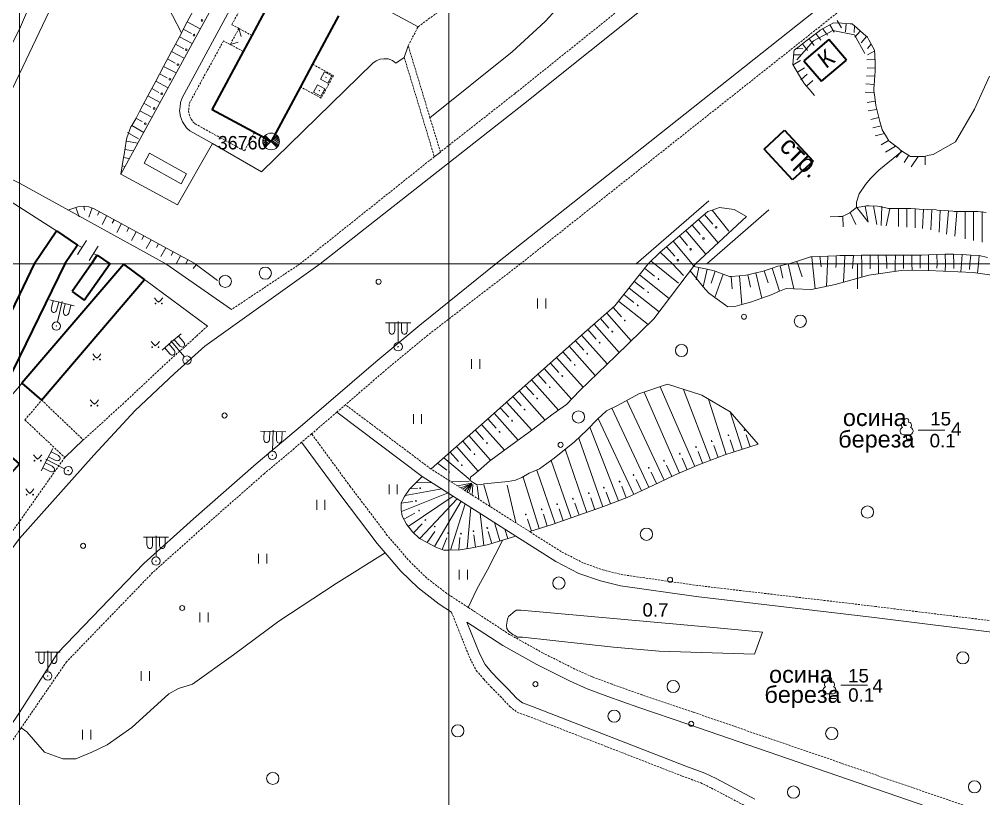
# Model space of a CAD drawing. Extents: x 1000 to 4000, y -5000 to -1000.
# Drawn here: x 3000 to 3230.1, y -3127.6 to -2941.7 of the extents above; entities that cross this region are included whole.
import ezdxf
from ezdxf.enums import TextEntityAlignment as Align

# ---------------------------------------------------------------- set-up
doc = ezdxf.new("R2010")
doc.units = 0
doc.header["$MEASUREMENT"] = 0
for name, pattern in [('BORDER', [1.75, 0.5, -0.25, 0.5, -0.25, 0, -0.25]), ('DASHED', [0.75, 0.5, -0.25]), ('HIDDENX2', [0.75, 0.5, -0.25])]:
    doc.linetypes.add(name, pattern=pattern)
doc.layers.get('0').update_dxf_attribs({"linetype": 'CONTINUOUS'})
for name, color, linetype in [('1', 7, 'CONTINUOUS'), ('11', 7, 'CONTINUOUS'), ('13', 7, 'CONTINUOUS'), ('17', 7, 'CONTINUOUS'), ('2', 7, 'CONTINUOUS'), ('24', 7, 'CONTINUOUS'), ('30', 7, 'CONTINUOUS'), ('34', 7, 'CONTINUOUS'), ('36', 7, 'CONTINUOUS'), ('37', 7, 'CONTINUOUS'), ('40', 7, 'CONTINUOUS'), ('42', 7, 'CONTINUOUS'), ('6', 7, 'CONTINUOUS'), ('7', 7, 'CONTINUOUS'), ('границы команд_1', 10, 'CONTINUOUS')]:
    doc.layers.add(name, color=color, linetype=linetype)
doc.styles.add('ARIAL', font='')
doc.styles.get("Standard").update_dxf_attribs({"font": 'txt', "height": 0.2})
doc.styles.get('ARIAL').set_extended_font_data('Arial Cyr')

msp = doc.modelspace()

# ---------------------------------------------------------------- linework, layer by layer
at = {"color": 253, "linetype": 'Continuous', "lineweight": 0}
for p, q in [((3010.17, -3009.31), (3007.25, -3008.6)), ((3007.65, -3010.52), (3008.06, -3008.8)), ((3008.95, -3010.83), (3009.37, -3009.12)), ((3009.06, -3013.86), (3010.24, -3009)), ((3010.17, -3009.31), (3013.08, -3010.02)), ((3010.55, -3011.22), (3010.96, -3009.5)), ((3011.85, -3011.54), (3012.27, -3009.82)), ((3090.38, -3014.1), (3087.38, -3014.1)), ((3088.21, -3015.86), (3088.21, -3014.1)), ((3089.56, -3015.86), (3089.56, -3014.1)), ((3090.38, -3018.78), (3090.38, -3013.78)), ((3090.38, -3014.1), (3093.38, -3014.1)), ((3091.2, -3015.86), (3091.2, -3014.1)), ((3092.54, -3015.86), (3092.54, -3014.1)), ((3036.33, -3018.62), (3038.62, -3016.68)), ((3036.33, -3018.62), (3034.04, -3020.55)), ((3036.84, -3020.5), (3035.7, -3019.15)), ((3039.36, -3022.19), (3036.12, -3018.38)), ((3038.1, -3019.43), (3036.95, -3018.09)), ((3039.12, -3018.57), (3037.98, -3017.22)), ((3035.82, -3021.36), (3034.68, -3020.01)), ((3060.56, -3039.99), (3057.56, -3039.88)), ((3058.34, -3041.68), (3058.4, -3039.91)), ((3059.68, -3041.72), (3059.74, -3039.96)), ((3060.4, -3044.67), (3060.57, -3039.67)), ((3060.56, -3039.99), (3063.56, -3040.09)), ((3061.32, -3041.78), (3061.38, -3040.01)), ((3062.66, -3041.83), (3062.72, -3040.06)), ((3211.7, -3041.84), (3211.7, -3040.76)), ((3211.7, -3041.84), (3213.2, -3041.84)), ((3006.58, -3046.73), (3007.95, -3044.07)), ((3006.58, -3046.73), (3005.21, -3049.4)), ((3010.75, -3048.87), (3006.3, -3046.59)), ((3008.53, -3046.81), (3006.96, -3046)), ((3009.14, -3045.62), (3007.57, -3044.81)), ((3007.17, -3049.47), (3005.6, -3048.66)), ((3007.78, -3048.27), (3006.21, -3047.46)), ((3032.6, -3065.21), (3029.6, -3065.21)), ((3030.44, -3066.98), (3030.44, -3065.21)), ((3031.78, -3066.98), (3031.78, -3065.21)), ((3032.6, -3069.9), (3032.6, -3064.9)), ((3032.6, -3065.21), (3035.6, -3065.21)), ((3033.42, -3066.98), (3033.42, -3065.21)), ((3034.77, -3066.98), (3034.77, -3065.21)), ((3006.76, -3092.61), (3003.76, -3092.61)), ((3004.6, -3094.38), (3004.6, -3092.61)), ((3005.94, -3094.38), (3005.94, -3092.61)), ((3006.76, -3097.3), (3006.76, -3092.3)), ((3006.76, -3092.61), (3009.76, -3092.61)), ((3007.58, -3094.38), (3007.58, -3092.61)), ((3008.92, -3094.38), (3008.92, -3092.61)), ((3193.32, -3103.66), (3193.32, -3102.58)), ((3193.32, -3103.66), (3194.82, -3103.66))]:
    msp.add_line(p, q, dxfattribs=at)
for points in [[(3032.24, -3008.08), (3032.75, -3008.73), (3033.21, -3009.14)], [(3034.19, -3008.08), (3033.68, -3008.73), (3033.21, -3009.14)], [(3123.64, -3010.62), (3123.64, -3008.28)], [(3125.59, -3008.28), (3125.59, -3010.62)], [(3031.46, -3018.49), (3031.97, -3019.14), (3032.43, -3019.55)], [(3033.41, -3018.49), (3032.9, -3019.14), (3032.43, -3019.55)], [(3017.51, -3021.43), (3018.01, -3022.08), (3018.47, -3022.49)], [(3019.45, -3021.43), (3018.95, -3022.08), (3018.47, -3022.49)], [(3107.9, -3025.06), (3107.9, -3022.72)], [(3109.85, -3022.72), (3109.85, -3025.06)], [(3016.91, -3032.42), (3017.43, -3033.07), (3017.89, -3033.48)], [(3018.86, -3032.42), (3018.36, -3033.07), (3017.89, -3033.48)], [(3094.03, -3038.16), (3094.03, -3035.82)], [(3095.98, -3035.82), (3095.98, -3038.16)], [(3211.01, -3040.76), (3212.37, -3040.76)], [(3003.38, -3045.56), (3003.89, -3046.21), (3004.35, -3046.62)], [(3005.33, -3045.56), (3004.82, -3046.21), (3004.35, -3046.62)], [(3001.52, -3053.68), (3002.03, -3054.33), (3002.49, -3054.74)], [(3003.47, -3053.68), (3002.96, -3054.33), (3002.49, -3054.74)], [(3088.23, -3054.97), (3088.23, -3052.64)], [(3090.18, -3052.64), (3090.18, -3054.97)], [(3070.96, -3058.65), (3070.96, -3056.31)], [(3072.91, -3056.31), (3072.91, -3058.65)], [(3057.09, -3071.48), (3057.09, -3069.14)], [(3059.04, -3069.14), (3059.04, -3071.48)], [(3104.97, -3075.28), (3104.97, -3072.94)], [(3106.91, -3072.94), (3106.91, -3075.28)], [(3043.09, -3085.48), (3043.09, -3083.14)], [(3045.04, -3083.14), (3045.04, -3085.48)], [(3029.09, -3099.48), (3029.09, -3097.14)], [(3031.04, -3097.14), (3031.04, -3099.48)], [(3192.63, -3102.58), (3193.99, -3102.58)], [(3015.09, -3113.48), (3015.09, -3111.14)], [(3017.04, -3111.14), (3017.04, -3113.48)]]:
    msp.add_lwpolyline(points, dxfattribs=at)
for centre, radius in [((3058.68, -3002.21), 1.46), ((3049.12, -3004.17), 1.46), ((3085.72, -3004.26), 0.6), ((3032.46, -3009.47), 0.0976), ((3033.98, -3009.47), 0.0976), ((3172.91, -3012.62), 0.6), ((3186.35, -3013.69), 1.46), ((3008.82, -3014.83), 1), ((3008.82, -3014.83), 0.0566), ((3090.38, -3019.78), 1), ((3157.99, -3020.65), 1.46), ((3031.67, -3019.87), 0.0976), ((3033.19, -3019.87), 0.0976), ((3090.38, -3019.78), 0.0566), ((3017.72, -3022.82), 0.0976), ((3019.24, -3022.82), 0.0976), ((3017.13, -3033.81), 0.0976), ((3018.65, -3033.81), 0.0976), ((3133.4, -3036.52), 1.46), ((3048.95, -3036.17), 0.6), ((3129.15, -3043.16), 0.6), ((3003.59, -3046.95), 0.0976), ((3005.12, -3046.95), 0.0976), ((3001.74, -3055.06), 0.0976), ((3003.26, -3055.06), 0.0976), ((3202.36, -3059.19), 1.46), ((3149.62, -3064.5), 1.46), ((3015.21, -3067.25), 0.6), ((3032.6, -3070.9), 1), ((3032.6, -3070.9), 0.0566), ((3128.74, -3076.13), 1.46), ((3155.28, -3075.33), 0.6), ((3038.85, -3082.08), 0.6), ((3225.14, -3093.96), 1.46), ((3006.76, -3098.3), 1), ((3006.76, -3098.3), 0.0566), ((3123.15, -3100.25), 0.6), ((3156.03, -3100.8), 1.46), ((3141.91, -3107.89), 1.46), ((3160.31, -3109.7), 0.6), ((3104.6, -3111.37), 1.46), ((3193.84, -3111.99), 1.46), ((3060.45, -3122.71), 1.46), ((3184.72, -3125.99), 1.46), ((3227.93, -3124.74), 1.46)]:
    msp.add_circle(centre, radius, dxfattribs=at)
for centre, radius, start, end in [((3211.26, -3038.49), 0.754, 88.1329, 226.6634), ((3211.7, -3037.39), 0.545, 90, 220.5003), ((3211.7, -3037.39), 0.545, 319.4997, 90), ((3212.14, -3038.49), 0.754, 313.3366, 91.8671), ((3211.02, -3039.88), 0.879, 108.3532, 269.3875), ((3212.38, -3039.88), 0.879, 269.6098, 71.6468), ((3192.88, -3100.32), 0.754, 88.1329, 226.6634), ((3193.32, -3099.21), 0.545, 90, 220.5003), ((3193.32, -3099.21), 0.545, 319.4997, 90), ((3193.76, -3100.32), 0.754, 313.3366, 91.8671), ((3192.64, -3101.7), 0.879, 108.3532, 269.3875), ((3194, -3101.7), 0.879, 269.6098, 71.6468)]:
    msp.add_arc(centre, radius, start, end, dxfattribs=at)
for centre, major_axis, ratio, start_param, end_param in [((3008.3, -3010.68), (0.222, 0.916), 0.712081, 1.570796, 4.712389), ((3011.2, -3011.38), (0.222, 0.916), 0.712081, 1.570796, 4.712389), ((3088.88, -3015.86), (0, 0.943), 0.712081, 1.570796, 4.712389), ((3091.87, -3015.86), (0, 0.943), 0.712081, 1.570796, 4.712389), ((3038.61, -3019), (-0.609, 0.719), 0.712081, 1.570796, 4.712389), ((3036.33, -3020.93), (-0.609, 0.719), 0.712081, 1.570796, 4.712389), ((3040, -3022.95), (0.707, 0.707), 1, 6.200602, 12.483787), ((3040, -3022.95), (-0.04, 0.04), 1, 4.629806, 10.912991), ((3059.01, -3041.7), (0.033, 0.942), 0.712081, 1.570796, 4.712389), ((3061.99, -3041.8), (0.033, 0.942), 0.712081, 1.570796, 4.712389), ((3060.36, -3045.67), (-0.707, 0.707), 1, 3.892143, 10.175328), ((3008.84, -3046.21), (-0.839, 0.43), 0.712081, 1.570796, 4.712389), ((3060.36, -3045.67), (0.04, 0.04), 1, 5.462939315945047, 11.74612462312463), ((3007.48, -3048.87), (-0.839, 0.43), 0.712081, 1.570796, 4.712389), ((3011.64, -3049.33), (0.707, 0.707), 1, 0.311334, 6.594519), ((3011.64, -3049.33), (-0.04, 0.04), 1, -1.259462626308977, 5.02372268087061), ((3031.11, -3066.98), (0, 0.943), 0.712081, 1.570796, 4.712389), ((3034.1, -3066.98), (0, 0.943), 0.712081, 1.570796, 4.712389), ((3005.27, -3094.38), (0, 0.943), 0.712081, 1.570796, 4.712389), ((3008.25, -3094.38), (0, 0.943), 0.712081, 1.570796, 4.712389)]:
    msp.add_ellipse(centre, major_axis=major_axis, ratio=ratio, start_param=start_param, end_param=end_param, dxfattribs=at)
at = {"layer": '1', "color": 253, "linetype": 'Continuous', "lineweight": 0}
for p, q in [((3000, -2000), (3000, -3000)), ((3000, -3000), (3000, -2000)), ((3000, -3000), (2000, -3000)), ((2000, -3000), (3000, -3000)), ((3000, -4000), (3000, -3000)), ((4000, -3000), (3000, -3000)), ((3000, -3000), (3000, -4000)), ((3000, -3000), (4000, -3000)), ((3200, -3005.98), (3200, -3000))]:
    msp.add_line(p, q, dxfattribs=at)
at = {"layer": '11', "color": 253, "linetype": 'Continuous', "lineweight": 0}
for p, q in [((3014.95, -2996.1), (3013.88, -2995.55)), ((3013.9, -2997.8), (3015.99, -2994.4)), ((3016.66, -2999.22), (3018.76, -2995.81)), ((3018.57, -2997.95), (3017.71, -2997.51))]:
    msp.add_line(p, q, dxfattribs=at)
at = {"layer": '13', "color": 253, "linetype": 'Continuous', "lineweight": 40}
for p, q in [((3193.17, -2946.5), (3187.21, -2951.58)), ((3197.34, -2951.38), (3193.17, -2946.5)), ((3187.21, -2951.58), (3191.38, -2956.46)), ((3191.38, -2956.46), (3197.34, -2951.38)), ((3177.74, -2972.61), (3182.61, -2968.14)), ((3182.61, -2968.14), (3189.39, -2975.52)), ((3184.52, -2979.99), (3177.74, -2972.61)), ((3189.39, -2975.52), (3184.52, -2979.99))]:
    msp.add_line(p, q, dxfattribs=at)
at = {"layer": '2', "color": 253, "linetype": 'Continuous', "lineweight": 0}
msp.add_circle((3060.06, -2970.79), 2, dxfattribs=at)
msp.add_3dface([(3058.65, -2969.38), (3060.06, -2970.79), (3058.65, -2969.38)], dxfattribs=at)
at = {"layer": '24', "color": 253, "linetype": 'DASHED', "lineweight": 0}
for p, q in [((3182.47, -2907.86), (3118.27, -2959.35)), ((3058.08, -2929.27), (3050.69, -2942.95)), ((3202.14, -2934.59), (3119.57, -3000)), ((3095.16, -2943.43), (3101.61, -2938.66)), ((3050.69, -2942.95), (3052.36, -2943.84)), ((3092.78, -2947.96), (3095.16, -2943.43)), ((3048.69, -2946.84), (3040.78, -2961.27)), ((3050.3, -2947.68), (3048.69, -2946.84)), ((3097.97, -2965.14), (3092.78, -2947.96)), ((3091.84, -2950.75), (3099.01, -2974.45)), ((3118.27, -2959.35), (3100.45, -2973.32)), ((3040.78, -2961.27), (3040.52, -2962)), ((3040.46, -2962.76), (3040.37, -2963.45)), ((3040.37, -2963.45), (3040.5, -2964.29)), ((3040.52, -2962), (3040.46, -2962.76)), ((3040.5, -2964.29), (3040.83, -2965.19)), ((3040.83, -2965.19), (3040.99, -2965.45)), ((3040.99, -2965.45), (3041.47, -2966.17)), ((3041.47, -2966.17), (3041.91, -2966.59)), ((3100.45, -2973.32), (3097.97, -2965.14)), ((3041.91, -2966.59), (3053.69, -2973.06)), ((3053.69, -2973.06), (3056.08, -2968.66)), ((3099.01, -2974.45), (3066.97, -3000)), ((3000, -3061.49), (2997.46, -3064.87)), ((3000, -3111.27), (2988.98, -3127.49))]:
    msp.add_line(p, q, dxfattribs=at)
at = {"layer": '24', "color": 253, "linetype": 'Continuous', "lineweight": 0}
for p, q in [((3184.52, -2910.45), (3120.32, -2961.94)), ((3019.73, -2913.34), (3000, -2954.67)), ((3095.16, -2943.43), (3063.12, -2926.07)), ((3056.42, -2927.91), (3038.86, -2960.41)), ((3199.9, -2931.71), (3113.69, -3000)), ((3000, -2944.05), (3003.55, -2935.73)), ((3000, -2944.05), (2986.1, -2971.41)), ((3091.84, -2950.75), (3092.78, -2947.96)), ((3091.84, -2950.75), (3092.78, -2947.96)), ((3091.84, -2950.75), (3092.78, -2947.96)), ((3091.84, -2950.75), (3092.78, -2947.96)), ((3084.36, -2952.16), (3057.74, -2978.05)), ((3085.17, -2951.59), (3084.36, -2952.16)), ((3086.07, -2951.18), (3085.17, -2951.59)), ((3086.97, -2951.1), (3086.07, -2951.18)), ((3088.03, -2951.1), (3086.97, -2951.1)), ((3089.01, -2951.51), (3088.03, -2951.1)), ((3089.83, -2952.16), (3089.01, -2951.51)), ((3091.84, -2950.75), (3089.83, -2952.16)), ((3000, -2954.67), (2991.03, -2973.34)), ((3038.45, -2961.55), (3038.37, -2962.54)), ((3038.86, -2960.41), (3038.45, -2961.55)), ((3038.37, -2962.54), (3038.24, -2963.48)), ((3038.24, -2963.48), (3038.45, -2964.83)), ((3120.32, -2961.94), (3071.8, -3000)), ((3038.45, -2964.83), (3038.94, -2966.14)), ((3038.94, -2966.14), (3039.23, -2966.59)), ((3039.23, -2966.59), (3039.84, -2967.53)), ((3039.84, -2967.53), (3040.66, -2968.3)), ((3040.66, -2968.3), (3046.07, -2971.28)), ((3046.07, -2971.28), (3037.74, -2985.89)), ((3057.74, -2978.05), (3046.07, -2971.28)), ((3099.01, -2974.45), (3100.45, -2973.32)), ((3031.08, -2973.63), (3029.76, -2976)), ((3039.9, -2978.53), (3031.08, -2973.63)), ((2992.35, -2977.06), (3000, -2980.72)), ((3029.76, -2976), (3038.58, -2980.91)), ((3037.74, -2985.89), (3024.2, -2978.62)), ((3038.58, -2980.91), (3039.9, -2978.53)), ((3000, -2980.72), (3011.7, -2987.18)), ((3000, -2986.45), (2995.55, -2983.59)), ((3008.85, -2992.14), (3000, -2986.45)), ((3011.7, -2987.18), (3034.92, -3000)), ((3034.92, -3000), (3050.63, -3010.88)), ((3071.8, -3000), (3044.28, -3019.67)), ((3113.69, -3000), (3095.55, -3014.65)), ((3029.84, -3003.71), (3044.85, -3014.83)), ((3095.55, -3014.65), (3085.05, -3023.34)), ((3044.28, -3019.67), (3037.02, -3026.16)), ((3085.05, -3023.34), (3067.59, -3038.39)), ((3037.02, -3026.16), (3027.64, -3034.98)), ((3000, -3029.18), (3000.62, -3028.48)), ((2990.83, -3039.67), (3000, -3029.18)), ((3027.64, -3034.98), (3017.77, -3045.65)), ((3096.14, -3050.7), (3075.73, -3035.39)), ((3067.59, -3038.39), (3056.47, -3047.72)), ((3015.25, -3042), (3010.81, -3046.17)), ((3076.47, -3054.97), (3067.35, -3042.55)), ((3017.77, -3045.65), (3000, -3065.51)), ((3056.47, -3047.72), (3041.55, -3060.82)), ((3118.46, -3064.91), (3096.14, -3050.7)), ((3085.36, -3066.71), (3076.47, -3054.97)), ((3041.55, -3060.82), (3029.69, -3071.45)), ((3127.99, -3070.98), (3118.46, -3064.91)), ((3000, -3065.51), (2982.65, -3088.64)), ((3087.28, -3068.93), (3085.36, -3066.71)), ((3091.04, -3073.29), (3087.28, -3068.93)), ((3029.69, -3071.45), (3009.06, -3092.82)), ((3133.53, -3073.82), (3127.99, -3070.98)), ((3095.16, -3077.29), (3091.04, -3073.29)), ((3138.69, -3075.62), (3133.53, -3073.82)), ((3143.46, -3076.78), (3138.69, -3075.62)), ((3161.48, -3079.36), (3143.46, -3076.78)), ((3100.15, -3081.13), (3095.16, -3077.29)), ((3103.1, -3083.05), (3100.15, -3081.13)), ((3203.99, -3084.38), (3161.48, -3079.36)), ((3115.37, -3091.06), (3106.78, -3085.46)), ((3106.78, -3085.46), (3109.84, -3093.11)), ((3236.32, -3088.37), (3203.99, -3084.38)), ((3009.06, -3092.82), (3000, -3107.04)), ((3123.49, -3095.58), (3115.37, -3091.06)), ((3109.84, -3093.11), (3111.13, -3095.56)), ((3111.13, -3095.56), (3112.68, -3097.37)), ((3112.68, -3097.37), (3114.36, -3099.17)), ((3131.23, -3099.45), (3123.49, -3095.58)), ((3114.36, -3099.17), (3116.55, -3101.37)), ((3135.49, -3101.39), (3131.23, -3099.45)), ((3116.55, -3101.37), (3118.74, -3103.69)), ((3140.39, -3103.19), (3135.49, -3101.39)), ((3118.74, -3103.69), (3120.03, -3104.72)), ((3147.61, -3105.77), (3140.39, -3103.19)), ((3120.03, -3104.72), (3122.22, -3105.49)), ((3122.22, -3105.49), (3159.06, -3119.8)), ((3159.78, -3109.87), (3147.61, -3105.77)), ((3000, -3107.04), (2987.01, -3126.15)), ((3248.94, -3140.55), (3159.78, -3109.87)), ((3159.06, -3119.8), (3163.57, -3121.48)), ((3163.57, -3121.48), (3166.28, -3122.77)), ((3166.28, -3122.77), (3175.52, -3127.64))]:
    msp.add_line(p, q, dxfattribs=at)
at = {"layer": '24', "color": 253, "linetype": 'HIDDENX2', "lineweight": 0}
for p, q in [((3066.97, -3000), (3050.63, -3010.88)), ((3119.57, -3000), (3097.45, -3017.01)), ((3044.85, -3014.83), (3042.16, -3017.34)), ((3097.45, -3017.01), (3087.02, -3025.66)), ((3042.16, -3017.34), (3034.89, -3023.84)), ((3034.89, -3023.84), (3025.5, -3032.67)), ((3087.02, -3025.66), (3077.8, -3033.6)), ((3001.33, -3037.23), (3005.29, -3032.48)), ((3005.29, -3032.48), (3015.25, -3042)), ((3025.5, -3032.67), (3015.25, -3042)), ((3075.73, -3035.39), (3069.74, -3040.55)), ((3077.8, -3033.6), (3075.73, -3035.39)), ((3098.22, -3048.93), (3077.8, -3033.6)), ((3001.33, -3037.23), (3010.81, -3046.17)), ((3069.74, -3040.55), (3067.35, -3042.55)), ((3078.96, -3053.11), (3069.74, -3040.55)), ((3067.35, -3042.55), (3058.45, -3050.02)), ((3010.81, -3046.17), (3000, -3061.49)), ((3121.77, -3063.87), (3098.22, -3048.93)), ((3058.45, -3050.02), (3043.57, -3063.1)), ((3087.78, -3064.75), (3078.96, -3053.11)), ((3043.57, -3063.1), (3031.8, -3073.64)), ((3093.3, -3071.15), (3087.78, -3064.75)), ((3129.29, -3068.64), (3121.77, -3063.87)), ((3134.59, -3071.35), (3129.29, -3068.64)), ((3097.2, -3074.93), (3093.3, -3071.15)), ((3139.45, -3073.05), (3134.59, -3071.35)), ((3031.8, -3073.64), (3011.27, -3094.89)), ((3143.97, -3074.15), (3139.45, -3073.05)), ((3161.83, -3076.71), (3143.97, -3074.15)), ((3101.96, -3078.59), (3097.2, -3074.93)), ((3204.31, -3081.72), (3161.83, -3076.71)), ((3107.09, -3081.94), (3101.96, -3078.59)), ((3103.1, -3083.05), (3107.55, -3094.17)), ((3116.98, -3088.4), (3107.09, -3081.94)), ((3236.62, -3085.71), (3204.31, -3081.72)), ((3124.95, -3092.83), (3116.98, -3088.4)), ((3132.57, -3096.64), (3124.95, -3092.83)), ((3011.27, -3094.89), (3000.45, -3110.63)), ((3107.55, -3094.17), (3109.03, -3096.99)), ((3109.03, -3096.99), (3110.79, -3099.05)), ((3136.67, -3098.5), (3132.57, -3096.64)), ((3110.79, -3099.05), (3112.54, -3100.93)), ((3141.45, -3100.26), (3136.67, -3098.5)), ((3112.54, -3100.93), (3114.74, -3103.13)), ((3148.63, -3102.83), (3141.45, -3100.26)), ((3114.74, -3103.13), (3117.02, -3105.55)), ((3160.78, -3106.93), (3148.63, -3102.83)), ((3117.02, -3105.55), (3118.78, -3106.96)), ((3118.78, -3106.96), (3121.34, -3107.86)), ((3121.34, -3107.86), (3158.16, -3122.16)), ((3249.96, -3137.6), (3160.78, -3106.93)), ((3000.45, -3110.63), (3000, -3111.27)), ((3158.16, -3122.16), (3162.59, -3123.81)), ((3162.59, -3123.81), (3165.15, -3125.03)), ((3165.15, -3125.03), (3174.34, -3129.88))]:
    msp.add_line(p, q, dxfattribs=at)
at = {"layer": '30', "color": 253, "linetype": 'Continuous', "lineweight": 0}
for p, q in [((3118.26, -3082.83), (3116.72, -3084.12)), ((3118.64, -3082.57), (3118.26, -3082.83)), ((3119.67, -3082.57), (3118.64, -3082.57)), ((3166.54, -3086.82), (3119.67, -3082.57)), ((3116.46, -3084.76), (3116.2, -3086.18)), ((3116.72, -3084.12), (3116.46, -3084.76)), ((3116.2, -3086.18), (3116.33, -3086.95)), ((3116.33, -3086.95), (3116.72, -3087.59)), ((3116.72, -3087.59), (3117.74, -3088.37)), ((3117.74, -3088.37), (3118.39, -3088.75)), ((3177.33, -3087.85), (3166.54, -3086.82)), ((3175.4, -3093.13), (3177.33, -3087.85)), ((3118.39, -3088.75), (3118.77, -3089.01)), ((3118.77, -3089.01), (3120.06, -3089.01)), ((3120.06, -3089.01), (3141.76, -3091.45)), ((3141.76, -3091.45), (3152.67, -3092.36)), ((3152.67, -3092.36), (3175.4, -3093.13))]:
    msp.add_line(p, q, dxfattribs=at)
at = {"layer": '36', "color": 253, "linetype": 'Continuous', "lineweight": 0}
for p, q in [((3191.09, -2944.27), (3192.55, -2943.45)), ((3192.55, -2943.45), (3194.28, -2942.48)), ((3194.39, -2944.71), (3193.42, -2942.97)), ((3194.28, -2942.48), (3194.29, -2942.48)), ((3194.29, -2942.48), (3196.29, -2942.61)), ((3196.14, -2943.74), (3195.16, -2941.99)), ((3196.29, -2942.61), (3198.28, -2942.74)), ((3197.16, -2944.67), (3197.29, -2942.68)), ((3198.28, -2942.74), (3198.7, -2942.76)), ((3198.7, -2942.76), (3199.89, -2943.8)), ((3199.16, -2944.8), (3199.25, -2943.24)), ((3187.66, -2946.92), (3189.24, -2945.69)), ((3189.24, -2945.69), (3190.83, -2944.47)), ((3191.26, -2946.66), (3190.03, -2945.08)), ((3190.83, -2944.47), (3191.09, -2944.27)), ((3192.84, -2945.44), (3191.62, -2943.86)), ((3199.33, -2945.97), (3200.65, -2944.46)), ((3199.89, -2943.8), (3201.4, -2945.12)), ((3200.84, -2947.28), (3202.16, -2945.78)), ((3201.4, -2945.12), (3202.37, -2945.96)), ((3202.16, -2945.78), (3202.16, -2945.77)), ((3186.08, -2948.14), (3187.66, -2946.92)), ((3188.09, -2949.11), (3186.87, -2947.53)), ((3189.68, -2947.89), (3188.45, -2946.31)), ((3202.35, -2948.6), (3203.25, -2947.57)), ((3202.37, -2945.96), (3202.71, -2946.59)), ((3202.71, -2946.59), (3203.67, -2948.34)), ((3184.68, -2951.54), (3184.84, -2949.55)), ((3186.5, -2950.17), (3184.79, -2950.13)), ((3184.84, -2949.55), (3184.88, -2949.07)), ((3184.88, -2949.07), (3186.08, -2948.14)), ((3186.92, -2948.72), (3185.48, -2948.6)), ((3202.39, -2950.18), (3204.15, -2949.22)), ((3203.67, -2948.34), (3204.06, -2949.07)), ((3204.06, -2949.07), (3204.13, -2950.24)), ((3204.13, -2950.24), (3204.25, -2952.24)), ((3184.6, -2952.45), (3184.68, -2951.54)), ((3185.15, -2953.39), (3184.6, -2952.45)), ((3186.37, -2951.52), (3184.65, -2952.53)), ((3202.2, -2951.36), (3204.19, -2951.24)), ((3204.25, -2952.26), (3204.18, -2954.24)), ((3204.25, -2952.24), (3204.25, -2952.26)), ((3186.16, -2955.12), (3185.15, -2953.39)), ((3187.38, -2953.25), (3185.65, -2954.26)), ((3188, -2954.79), (3186.49, -2956.11)), ((3202.31, -2953.36), (3204.31, -2953.24)), ((3204.16, -2954.89), (3204.06, -2956.23)), ((3204.18, -2954.24), (3204.16, -2954.89)), ((3187.16, -2956.85), (3186.16, -2955.12)), ((3187.23, -2956.96), (3187.16, -2956.85)), ((3188.46, -2958.37), (3187.23, -2956.96)), ((3189.31, -2956.3), (3187.8, -2957.62)), ((3201.99, -2957.08), (3203.98, -2957.23)), ((3202.15, -2955.17), (3204.15, -2955.24)), ((3204.06, -2956.23), (3203.91, -2958.23)), ((3203.98, -2957.23), (3203.98, -2957.23)), ((3189.77, -2959.88), (3188.46, -2958.37)), ((3201.84, -2959.08), (3203.83, -2959.22)), ((3203.91, -2958.23), (3203.88, -2958.66)), ((3203.88, -2958.66), (3204.1, -2960.21)), ((3202.27, -2961.49), (3204.25, -2961.2)), ((3204.1, -2960.21), (3204.39, -2962.19)), ((3202.56, -2963.47), (3204.54, -2963.18)), ((3204.39, -2962.19), (3204.44, -2962.51)), ((3204.44, -2962.51), (3204.86, -2964.13)), ((3204.86, -2964.13), (3205.36, -2966.07)), ((3203.17, -2965.6), (3205.11, -2965.1)), ((3205.36, -2966.07), (3205.85, -2967.96)), ((3203.68, -2967.54), (3205.61, -2967.04)), ((3205.85, -2967.96), (3205.87, -2968)), ((3205.87, -2968), (3206.88, -2969.73)), ((3204.18, -2969.47), (3206.4, -2968.9)), ((3205.66, -2971.6), (3207.39, -2970.59)), ((3206.88, -2969.73), (3207.45, -2970.69)), ((3207.45, -2970.69), (3208.15, -2971.23)), ((3206.68, -2973.32), (3209.06, -2971.93)), ((3208.15, -2971.23), (3209.74, -2972.44)), ((3209.31, -2974.64), (3210.53, -2973.05)), ((3209.74, -2972.44), (3210.27, -2972.85)), ((3210.27, -2972.85), (3211.39, -2973.57)), ((3211.15, -2975.79), (3212.23, -2974.11)), ((3211.39, -2973.57), (3212.62, -2974.36)), ((3212.62, -2974.36), (3213.16, -2974.36)), ((3212.84, -2976.87), (3214.45, -2974.36)), ((3213.16, -2974.36), (3215.16, -2974.36)), ((3215.16, -2974.36), (3215.91, -2974.36)), ((3215.91, -2974.36), (3217.13, -2974.09)), ((3216.16, -2976.36), (3216.16, -2974.36)), ((3217.13, -2974.09), (3218.03, -2973.89)), ((3198.16, -2987.84), (3199.04, -2987.14)), ((3199.04, -2987.14), (3199.77, -2986.57)), ((3199.77, -2986.57), (3200.83, -2986.38)), ((3202.49, -2989.88), (3199.83, -2986.52)), ((3200.83, -2986.38), (3202.13, -2986.14)), ((3202.51, -2990.06), (3201.81, -2986.2)), ((3202.13, -2986.14), (3202.81, -2986.16)), ((3202.81, -2986.16), (3204.76, -2986.22)), ((3204.64, -2990.6), (3203.84, -2986.19)), ((3204.76, -2986.22), (3204.8, -2986.23)), ((3204.8, -2986.23), (3206.75, -2986.67)), ((3205.66, -2990.83), (3205.8, -2986.26)), ((3206.75, -2986.67), (3207.4, -2986.82)), ((3206.82, -2990.91), (3207.73, -2986.89)), ((3207.4, -2986.82), (3208.74, -2986.82)), ((3208.74, -2986.82), (3210.74, -2986.82)), ((3209.74, -2991.12), (3209.74, -2986.82)), ((3210.74, -2986.82), (3212.74, -2986.82)), ((3211.74, -2991.26), (3211.74, -2986.82)), ((3212.74, -2986.82), (3212.75, -2986.82)), ((3212.75, -2986.82), (3214.74, -2986.93)), ((3213.74, -2991.41), (3213.74, -2986.82)), ((3214.74, -2986.93), (3216.73, -2987.03)), ((3215.49, -2991.53), (3215.73, -2986.98)), ((3216.73, -2987.03), (3218.73, -2987.14)), ((3217.47, -2991.91), (3217.73, -2987.09)), ((3218.73, -2987.14), (3219.04, -2987.16)), ((3219.04, -2987.16), (3220.72, -2987.3)), ((3219.45, -2992.43), (3219.73, -2987.2)), ((3193.48, -2988.78), (3195.48, -2988.72)), ((3195.48, -2988.72), (3196.37, -2988.69)), ((3196.37, -2988.69), (3197.37, -2988.22)), ((3196.55, -2991.2), (3196.48, -2988.69)), ((3197.37, -2988.22), (3198.16, -2987.84)), ((3199.61, -2990.59), (3198.28, -2987.78)), ((3220.72, -2987.3), (3222.72, -2987.47)), ((3221.25, -2992.9), (3221.72, -2987.39)), ((3222.72, -2987.47), (3223.03, -2987.5)), ((3223.03, -2987.5), (3224.71, -2987.5)), ((3223.21, -2993.41), (3223.71, -2987.56)), ((3224.71, -2987.5), (3225.58, -2987.5)), ((3225.58, -2987.5), (3226.71, -2987.5)), ((3225.71, -2994.07), (3225.71, -2987.5)), ((3226.71, -2987.5), (3228.56, -2987.5)), ((3227.71, -2994.46), (3227.71, -2987.5)), ((3228.56, -2987.5), (3228.71, -2987.52)), ((3228.71, -2987.52), (3230.7, -2987.78)), ((3229.71, -2994.86), (3229.71, -2987.5)), ((3186.79, -3003.11), (3185.72, -3000)), ((3189.9, -3005.93), (3189.23, -3000)), ((3191.33, -3000.71), (3191.25, -3000)), ((3192.59, -3005.36), (3192.87, -3000)), ((3194.83, -3000.89), (3194.88, -3000)), ((3196.65, -3004.36), (3196.88, -3000)), ((3198.82, -3001.1), (3198.88, -3000)), ((3201.04, -3003.14), (3201, -3000)), ((3203.01, -3001.18), (3203, -3000)), ((3205.03, -3002.35), (3205, -3000)), ((3207.01, -3001.13), (3207, -3000)), ((3209.02, -3001.77), (3209, -3000)), ((3211.01, -3001.08), (3211, -3000)), ((3213.02, -3001.54), (3213, -3000)), ((3214.96, -3001.04), (3214.97, -3000)), ((3216.96, -3001.63), (3216.97, -3000)), ((3218.96, -3001.06), (3218.97, -3000)), ((3220.95, -3001.79), (3220.97, -3000)), ((3222.96, -3001.09), (3222.97, -3000)), ((3224.68, -3001.93), (3224.83, -3000)), ((3226.73, -3001.33), (3226.84, -3000)), ((3228.67, -3002.2), (3228.84, -3000))]:
    msp.add_line(p, q, dxfattribs=at)
at = {"layer": '37', "color": 253, "linetype": 'Continuous', "lineweight": 0}
for p, q in [((3061.06, -2911.16), (3024.2, -2978.62)), ((3040.05, -2942.3), (3041.93, -2938.76)), ((3038.17, -2945.82), (3040.05, -2942.3)), ((3040.05, -2942.3), (3043.15, -2943.95)), ((3039.11, -2944.06), (3041.04, -2945.09)), ((3036.29, -2949.36), (3038.17, -2945.82)), ((3037.23, -2947.59), (3039.27, -2948.68)), ((3038.17, -2945.82), (3041.23, -2947.45)), ((3034.41, -2952.89), (3036.29, -2949.36)), ((3036.29, -2949.36), (3039.31, -2950.97)), ((3035.35, -2951.12), (3037.2, -2952.11)), ((3032.53, -2956.42), (3034.41, -2952.89)), ((3033.47, -2954.65), (3035.25, -2955.6)), ((3034.41, -2952.89), (3037.39, -2954.47)), ((3030.65, -2959.95), (3032.53, -2956.42)), ((3032.53, -2956.42), (3035.47, -2957.99)), ((3227.95, -2963.1), (3231.51, -2955.27)), ((3031.59, -2958.18), (3033.29, -2959.09)), ((3028.76, -2963.48), (3030.65, -2959.95)), ((3029.7, -2961.71), (3031.38, -2962.6)), ((3030.65, -2959.95), (3033.56, -2961.5)), ((3027.75, -2965.39), (3028.76, -2963.48)), ((3028.76, -2963.48), (3031.64, -2965.01)), ((3223.36, -2970.93), (3227.95, -2963.1)), ((3026.82, -2966.97), (3027.75, -2965.39)), ((3027.82, -2965.24), (3029.28, -2966.01)), ((3025.62, -2969.97), (3026.6, -2967.35)), ((3025.82, -2968.7), (3028.41, -2970.21)), ((3026.6, -2967.35), (3026.82, -2966.97)), ((3026.82, -2966.97), (3029.66, -2968.63)), ((3024.97, -2973.89), (3025.5, -2970.72)), ((3025.5, -2970.72), (3025.62, -2969.97)), ((3025.5, -2970.72), (3028.26, -2971.19)), ((3218.03, -2973.89), (3223.36, -2970.93)), ((3025.17, -2972.7), (3027.25, -2973.04)), ((3024.2, -2978.62), (3024.84, -2974.67)), ((3024.84, -2974.67), (3024.97, -2973.89)), ((3024.84, -2974.67), (3026.23, -2974.9)), ((3024.52, -2976.64), (3025.22, -2976.76)), ((3011.57, -2987.23), (3013.96, -2986.36)), ((3014.27, -2988.8), (3013.45, -2986.55)), ((3013.96, -2986.36), (3015.43, -2986.2)), ((3015.52, -2987.2), (3015.41, -2986.2)), ((3015.43, -2986.2), (3016.58, -2986.36)), ((3016.54, -2988.9), (3017.35, -2986.64)), ((3016.58, -2986.36), (3017.72, -2986.77)), ((3017.72, -2986.77), (3041.83, -2999.94)), ((3164.31, -2987.54), (3165.3, -2987.17)), ((3165.3, -2987.17), (3167.03, -2986.52)), ((3165.3, -2987.17), (3169.31, -2992.2)), ((3167.03, -2986.52), (3170.6, -2987.03)), ((3170.6, -2987.03), (3173.49, -2988.73)), ((3018.65, -2988.42), (3019.13, -2987.54)), ((3019.73, -2990.6), (3020.88, -2988.5)), ((3022.16, -2990.33), (3022.64, -2989.46)), ((3159.02, -2992.03), (3162.07, -2989.44)), ((3173.49, -2988.73), (3161.35, -3000)), ((3162.07, -2989.44), (3164.31, -2987.54)), ((3162.07, -2989.44), (3166.76, -2994.98)), ((3163.5, -2988.23), (3165.48, -2990.57)), ((3023.24, -2992.52), (3024.39, -2990.41)), ((3025.67, -2992.25), (3026.15, -2991.37)), ((3160.54, -2990.74), (3162.48, -2993.03)), ((3026.75, -2994.44), (3027.9, -2992.33)), ((3029.18, -2994.17), (3029.66, -2993.29)), ((3155.97, -2994.62), (3159.02, -2992.03)), ((3157.49, -2993.32), (3159.43, -2995.61)), ((3159.02, -2992.03), (3163.83, -2997.7)), ((3030.26, -2996.36), (3031.41, -2994.25)), ((3032.69, -2996.09), (3033.17, -2995.21)), ((3033.77, -2998.27), (3034.92, -2996.17)), ((3152.91, -2997.2), (3155.97, -2994.62)), ((3154.44, -2995.91), (3156.38, -2998.2)), ((3155.97, -2994.62), (3160.53, -3000)), ((3036.2, -2998), (3036.68, -2997.13)), ((3037.39, -3000), (3038.43, -2998.09)), ((3150.04, -3000), (3152.91, -2997.2)), ((3152.91, -2997.2), (3155.85, -3000)), ((3185.44, -2999.4), (3188.75, -2998.32)), ((3188.75, -2998.32), (3189.07, -2998.31)), ((3189.07, -2998.31), (3191, -2998.23)), ((3189.23, -3000), (3189.07, -2998.31)), ((3191, -2998.23), (3192.95, -2998.14)), ((3191.25, -3000), (3191, -2998.23)), ((3192.87, -3000), (3192.95, -2998.14)), ((3192.95, -2998.14), (3194.9, -2998.06)), ((3194.88, -3000), (3194.9, -2998.06)), ((3194.9, -2998.06), (3195.78, -2998.02)), ((3195.78, -2998.02), (3197.01, -2998.01)), ((3196.88, -3000), (3197.01, -2998.01)), ((3197.01, -2998.01), (3199.06, -2997.98)), ((3198.88, -3000), (3199.06, -2997.98)), ((3199.06, -2997.98), (3200.98, -2997.96)), ((3200.98, -2997.96), (3202.98, -2997.93)), ((3201, -3000), (3200.98, -2997.96)), ((3202.98, -2997.93), (3204.92, -2997.91)), ((3203, -3000), (3202.98, -2997.93)), ((3204.92, -2997.91), (3205.35, -2997.9)), ((3205, -3000), (3204.92, -2997.91)), ((3205.35, -2997.9), (3206.85, -2997.9)), ((3207, -3000), (3206.85, -2997.9)), ((3206.85, -2997.9), (3209.04, -2997.9)), ((3209, -3000), (3209.04, -2997.9)), ((3209.04, -2997.9), (3211.01, -2997.9)), ((3211, -3000), (3211.01, -2997.9)), ((3211.01, -2997.9), (3212.98, -2997.9)), ((3213, -3000), (3212.98, -2997.9)), ((3212.98, -2997.9), (3214.95, -2997.9)), ((3214.97, -3000), (3214.95, -2997.9)), ((3214.95, -2997.9), (3215.27, -2997.9)), ((3215.27, -2997.9), (3216.96, -2997.85)), ((3216.96, -2997.85), (3218.89, -2997.79)), ((3216.97, -3000), (3216.96, -2997.85)), ((3218.89, -2997.79), (3220.93, -2997.72)), ((3218.97, -3000), (3218.89, -2997.79)), ((3220.93, -2997.72), (3222.91, -2997.66)), ((3220.97, -3000), (3220.93, -2997.72)), ((3222.97, -3000), (3222.91, -2997.66)), ((3222.91, -2997.66), (3224.98, -2997.78)), ((3224.83, -3000), (3224.98, -2997.78)), ((3224.98, -2997.78), (3227.01, -2997.9)), ((3226.84, -3000), (3227.01, -2997.9)), ((3227.01, -2997.9), (3229.05, -2998.02)), ((3228.84, -3000), (3229.05, -2998.02)), ((3229.05, -2998.02), (3231, -2998.46)), ((3039.71, -2999.92), (3040.19, -2999.04)), ((3042.16, -3000.22), (3041.5, -3001.13)), ((3041.91, -3000), (3047.24, -3003.99)), ((3142.1, -3010.05), (3150.04, -3000)), ((3150.74, -2999.32), (3151.55, -3000)), ((3161.35, -3000), (3151.39, -3013.14)), ((3157.3, -3004.62), (3151.55, -3000)), ((3158.51, -3002.81), (3155.85, -3000)), ((3160.91, -3000.59), (3160.53, -3000)), ((3161.35, -3000), (3160.91, -3000.59)), ((3160.91, -3000.59), (3162.17, -3000.87)), ((3161.59, -3003.47), (3162.17, -3000.87)), ((3162.17, -3000.87), (3164.12, -3001.3)), ((3179.61, -3001.03), (3180.98, -3000.58)), ((3180.98, -3000.58), (3181.52, -3000.46)), ((3181.52, -3000.46), (3183.47, -3000.03)), ((3182.17, -3003.39), (3181.52, -3000.46)), ((3184.79, -3005.95), (3183.47, -3000.03)), ((3183.59, -3000), (3185.44, -2999.4)), ((3185.72, -3000), (3185.44, -2999.4)), ((3155.09, -3008.26), (3147.96, -3002.63)), ((3151.55, -3002.92), (3149.2, -3001.06)), ((3160.1, -3001.65), (3161.59, -3003.47)), ((3163.2, -3005.44), (3164.12, -3001.3)), ((3164.12, -3001.3), (3165.79, -3001.68)), ((3165.04, -3004.6), (3166.06, -3001.78)), ((3165.79, -3001.68), (3166.06, -3001.78)), ((3165.93, -3008.01), (3167.94, -3002.46)), ((3166.06, -3001.78), (3167.94, -3002.46)), ((3167.94, -3002.46), (3169.45, -3003.01)), ((3169.45, -3003.01), (3169.85, -3002.98)), ((3169.85, -3002.98), (3171.84, -3002.83)), ((3170.07, -3005.97), (3169.85, -3002.98)), ((3171.84, -3002.83), (3173.35, -3002.72)), ((3172.36, -3009.72), (3171.84, -3002.83)), ((3173.35, -3002.72), (3173.82, -3002.61)), ((3173.82, -3002.61), (3175.77, -3002.15)), ((3174.5, -3005.53), (3173.82, -3002.61)), ((3175.77, -3002.15), (3177.24, -3001.81)), ((3177.17, -3008.18), (3175.77, -3002.15)), ((3177.24, -3001.81), (3177.71, -3001.66)), ((3177.71, -3001.66), (3179.61, -3001.03)), ((3178.65, -3004.51), (3177.71, -3001.66)), ((3181.42, -3006.52), (3179.61, -3001.03)), ((3194.64, -3004.92), (3202.66, -3002.69)), ((3202.66, -3002.69), (3210.99, -3001.49)), ((3210.99, -3001.49), (3216.87, -3001.62)), ((3216.87, -3001.62), (3227.62, -3002.05)), ((3227.62, -3002.05), (3233.16, -3002.83)), ((3149.07, -3006.06), (3146.72, -3004.2)), ((3161.52, -3003.8), (3161.59, -3003.47)), ((3161.59, -3003.47), (3163.2, -3005.44)), ((3163.2, -3005.44), (3164.42, -3006.92)), ((3189.04, -3006.11), (3194.64, -3004.92)), ((3146.59, -3009.2), (3144.24, -3007.34)), ((3152.67, -3011.45), (3145.48, -3005.77)), ((3164.42, -3006.92), (3165.93, -3008.01)), ((3177.17, -3008.18), (3179.38, -3007.38)), ((3179.38, -3007.38), (3181.42, -3006.52)), ((3181.42, -3006.52), (3182.94, -3005.88)), ((3182.94, -3005.88), (3184.79, -3005.95)), ((3184.79, -3005.95), (3189.04, -3006.11)), ((3134.85, -3016.39), (3142.1, -3010.05)), ((3150.02, -3014.46), (3143, -3008.91)), ((3165.93, -3008.01), (3169.02, -3010.26)), ((3169.02, -3010.26), (3170.75, -3010.15)), ((3170.75, -3010.15), (3172.36, -3009.72)), ((3172.36, -3009.72), (3174.43, -3009.17)), ((3174.43, -3009.17), (3177.17, -3008.18)), ((3145.98, -3018.36), (3140.18, -3011.72)), ((3143.66, -3012.66), (3141.69, -3010.41)), ((3143.1, -3021.14), (3137.17, -3014.36)), ((3140.65, -3015.3), (3138.68, -3013.04)), ((3151.39, -3013.14), (3142.29, -3021.92)), ((3110.9, -3037.74), (3134.85, -3016.39)), ((3140.28, -3023.86), (3134.17, -3017)), ((3137.64, -3017.93), (3135.67, -3015.68)), ((3134.67, -3020.57), (3132.67, -3018.33)), ((3131.68, -3023.23), (3129.69, -3020.99)), ((3137.4, -3026.63), (3131.18, -3019.66)), ((3128.7, -3025.89), (3126.7, -3023.65)), ((3134.51, -3029.41), (3128.2, -3022.32)), ((3142.29, -3021.92), (3133.7, -3030.2)), ((3125.71, -3028.55), (3123.72, -3026.32)), ((3131.74, -3032.3), (3125.21, -3024.99)), ((3128.66, -3034.86), (3122.22, -3027.65)), ((3125.42, -3037.24), (3119.24, -3030.31)), ((3122.73, -3031.22), (3120.73, -3028.98)), ((3133.7, -3030.2), (3130.59, -3033.54)), ((3147.84, -3031.02), (3154.63, -3028.72)), ((3149.08, -3030.6), (3157.5, -3049.9)), ((3152.88, -3029.31), (3161.17, -3048.3)), ((3154.63, -3028.72), (3162.86, -3031.33)), ((3158.46, -3029.93), (3164.9, -3046.86)), ((3122.25, -3039.7), (3116.25, -3032.97)), ((3119.74, -3033.88), (3117.75, -3031.64)), ((3142.89, -3033.68), (3147.84, -3031.02)), ((3144.97, -3032.56), (3153.87, -3051.57)), ((3162.86, -3031.33), (3169.6, -3035.3)), ((3164.42, -3032.25), (3168.64, -3045.45)), ((3116.76, -3036.54), (3114.76, -3034.3)), ((3130.59, -3033.54), (3127.36, -3035.74)), ((3137.95, -3037.01), (3140.12, -3035.07)), ((3140.12, -3035.07), (3142.89, -3033.68)), ((3141.34, -3034.45), (3150.24, -3053.27)), ((3169.6, -3035.3), (3176.26, -3043.01)), ((3169.6, -3035.31), (3172.45, -3044.23)), ((3098.28, -3048.87), (3110.9, -3037.74)), ((3113.77, -3039.2), (3111.78, -3036.96)), ((3119.01, -3042.07), (3113.27, -3035.63)), ((3127.36, -3035.74), (3122.3, -3039.66)), ((3135.42, -3039.66), (3137.95, -3037.01)), ((3138.08, -3036.9), (3146.63, -3054.98)), ((3110.76, -3041.86), (3108.78, -3039.61)), ((3115.73, -3044.47), (3110.28, -3038.29)), ((3122.3, -3039.66), (3115.51, -3044.63)), ((3132.43, -3042.44), (3135.42, -3039.66)), ((3136.11, -3038.95), (3142.95, -3056.54)), ((3107.76, -3044.51), (3105.78, -3042.26)), ((3112.45, -3046.81), (3107.28, -3040.94)), ((3127.59, -3046.36), (3132.43, -3042.44)), ((3133.53, -3041.55), (3139.22, -3057.98)), ((3169.63, -3041.99), (3170.55, -3044.84)), ((3173.44, -3040.77), (3174.36, -3043.62)), ((3109.44, -3049.43), (3104.28, -3043.58)), ((3115.51, -3044.63), (3112.17, -3047.05)), ((3130.22, -3044.23), (3135.44, -3059.29)), ((3165.7, -3043.34), (3166.77, -3046.15)), ((3176.26, -3043.01), (3168.32, -3045.56)), ((3107.58, -3051.54), (3101.28, -3046.23)), ((3104.76, -3047.16), (3102.78, -3044.91)), ((3124.14, -3048.9), (3127.59, -3046.36)), ((3126.9, -3046.87), (3131.66, -3060.6)), ((3158.14, -3046.35), (3159.34, -3049.1)), ((3168.32, -3045.56), (3161.64, -3048.1)), ((3161.96, -3044.76), (3163.03, -3047.57)), ((3101.98, -3049.21), (3099.78, -3047.55)), ((3112.17, -3047.05), (3109.52, -3049.36)), ((3121.61, -3049.94), (3124.14, -3048.9)), ((3123.47, -3049.18), (3127.88, -3061.91)), ((3154.41, -3048), (3155.68, -3050.72)), ((3161.64, -3048.1), (3156.35, -3050.41)), ((3093.08, -3053.73), (3096.14, -3050.7)), ((3107.68, -3050.87), (3107.56, -3051.68)), ((3108.25, -3050.4), (3107.68, -3050.87)), ((3109.52, -3049.36), (3108.25, -3050.4)), ((3116.66, -3051.91), (3118.38, -3051.56)), ((3118.38, -3051.56), (3119.88, -3050.98)), ((3119.88, -3050.98), (3121.61, -3049.94)), ((3120.19, -3050.86), (3124.07, -3063.14)), ((3147.15, -3051.41), (3148.44, -3054.12)), ((3150.78, -3049.7), (3152.05, -3052.41)), ((3156.35, -3050.41), (3151.16, -3052.83)), ((3091.93, -3055.46), (3093.08, -3053.73)), ((3100.77, -3053.66), (3092.05, -3055.28)), ((3094.97, -3053.57), (3093.18, -3053.63)), ((3098.34, -3052.11), (3094.6, -3052.22)), ((3107.36, -3051.82), (3103, -3051.96)), ((3107.87, -3052.33), (3104.56, -3052.95)), ((3107.98, -3052.39), (3105.33, -3053.43)), ((3107.72, -3052.49), (3105.84, -3053.76)), ((3107.87, -3052.44), (3106.33, -3054.07)), ((3107.87, -3052.49), (3106.77, -3054.35)), ((3107.93, -3052.54), (3107.25, -3054.65)), ((3107.56, -3051.68), (3108.25, -3052.14)), ((3108.23, -3052.64), (3108.01, -3055.14)), ((3108.25, -3052.14), (3109.06, -3052.6)), ((3109.06, -3052.6), (3110.1, -3052.71)), ((3109.26, -3052.85), (3109.61, -3056.15)), ((3110.1, -3052.71), (3110.9, -3052.48)), ((3110.84, -3052.74), (3112.3, -3057.86)), ((3110.9, -3052.48), (3116.66, -3051.91)), ((3118.49, -3061.69), (3116.36, -3052.77)), ((3143.73, -3053.02), (3144.81, -3055.82)), ((3151.16, -3052.83), (3145.06, -3055.72)), ((3091.12, -3056.97), (3091.93, -3055.46)), ((3102.3, -3054.63), (3091.19, -3059.03)), ((3103.47, -3055.37), (3092.81, -3062.61)), ((3104.49, -3056.02), (3095.52, -3065.52)), ((3136.35, -3055.8), (3137.33, -3058.64)), ((3145.06, -3055.72), (3139.42, -3057.91)), ((3140, -3054.47), (3141.09, -3057.26)), ((3093.9, -3056.7), (3091.12, -3057.04)), ((3091.12, -3058.58), (3091.12, -3056.97)), ((3105.43, -3056.62), (3099.06, -3067.39)), ((3106.41, -3057.25), (3102.88, -3068.26)), ((3107.74, -3058.09), (3106.86, -3067.9)), ((3139.42, -3057.91), (3127.16, -3062.16)), ((3128.79, -3058.42), (3129.77, -3061.26)), ((3132.57, -3057.11), (3133.55, -3059.95)), ((3091.35, -3060.2), (3091.12, -3058.58)), ((3092.39, -3062.05), (3091.35, -3060.2)), ((3094.37, -3059.45), (3091.76, -3060.91)), ((3109.97, -3059.51), (3110.79, -3067.17)), ((3125.07, -3059.67), (3125.98, -3062.53)), ((3093.77, -3063.89), (3092.39, -3062.05)), ((3096.11, -3061.97), (3094.06, -3064.16)), ((3113.39, -3061.68), (3114.64, -3066.09)), ((3121.26, -3060.88), (3122.17, -3063.74)), ((3127.16, -3062.16), (3121.77, -3063.87)), ((3095.5, -3065.51), (3093.77, -3063.89)), ((3099.12, -3063.84), (3097.31, -3066.42)), ((3101.96, -3065.34), (3100.91, -3068.15)), ((3105.11, -3065.28), (3104.88, -3068.18)), ((3108.44, -3064.61), (3108.83, -3067.55)), ((3118.46, -3064.91), (3111.61, -3067.01)), ((3111.85, -3063.8), (3112.73, -3066.67)), ((3115.86, -3063.26), (3116.55, -3065.5)), ((3097.34, -3066.43), (3095.5, -3065.51)), ((3099.41, -3067.59), (3097.34, -3066.43)), ((3101.25, -3068.28), (3099.41, -3067.59)), ((3108.05, -3067.7), (3105.17, -3068.17)), ((3111.61, -3067.01), (3108.05, -3067.7)), ((3102.41, -3068.28), (3101.25, -3068.28)), ((3105.17, -3068.17), (3102.41, -3068.28))]:
    msp.add_line(p, q, dxfattribs=at)
for centre in [(3043.56, -2941.95), (3041.68, -2945.45), (3039.83, -2948.95), (3037.82, -2952.48), (3035.9, -2955.98), (3033.96, -2959.41), (3032.14, -2962.94), (3030.03, -2966.57), (3166.25, -2991.29), (3163.24, -2993.94), (3160.18, -2996.53), (3157.13, -2999.12)]:
    msp.add_circle(centre, 0.2, dxfattribs=at)
at = {"layer": '37', "color": 253, "linetype": 'BORDER', "lineweight": 0}
for centre in [(3152.52, -3003.62), (3150.04, -3006.75), (3147.56, -3009.89), (3135.51, -3021.42), (3132.52, -3024.08), (3129.54, -3026.74), (3126.55, -3029.41), (3123.56, -3032.07), (3120.58, -3034.73), (3117.59, -3037.39), (3114.61, -3040.05), (3173.02, -3039.65), (3165.22, -3042.25), (3169.21, -3040.87), (3161.48, -3043.67), (3153.85, -3046.95), (3157.61, -3045.28), (3150.22, -3048.64), (3146.59, -3050.36), (3095.66, -3053.48), (3139.51, -3053.38), (3143.24, -3051.93), (3132.12, -3056.01), (3135.9, -3054.7), (3124.66, -3058.56), (3128.34, -3057.31), (3120.85, -3059.76), (3096.88, -3061.06), (3099.14, -3062.65), (3102.33, -3064.21), (3105.37, -3064.35)]:
    msp.add_circle(centre, 0.1, dxfattribs=at)
for centre in [(3144.49, -3013.52), (3141.48, -3016.16), (3138.47, -3018.79), (3111.59, -3042.72), (3108.59, -3045.37), (3105.59, -3048.01), (3102.54, -3049.58), (3095.38, -3058.81)]:
    msp.add_ellipse(centre, major_axis=(0, 0.1), ratio=1, start_param=4.712389, end_param=10.995574, dxfattribs=at)
for centre in [(3094.65, -3056.52), (3111.65, -3062.99), (3108.38, -3063.76)]:
    msp.add_ellipse(centre, major_axis=(0.1, 0), ratio=1, dxfattribs=at)
at = {"layer": '40', "color": 253, "linetype": 'Continuous', "lineweight": 0}
for p, q in [((3030.29, -2928.55), (3038.65, -2944.93)), ((3128.26, -2939.14), (3125.5, -2942.16)), ((3125.5, -2942.16), (3117.57, -2949.44)), ((3189.53, -2946.77), (3194.11, -2944.32)), ((3194.11, -2944.32), (3199.31, -2945.39)), ((3199.31, -2945.39), (3201.75, -2949.83)), ((3185.55, -2951.36), (3189.53, -2946.77)), ((3117.57, -2949.44), (3097.97, -2965.14)), ((3210.66, -2973.16), (3205.07, -2977.68)), ((3205.07, -2977.68), (3203.03, -2979.72)), ((3203.03, -2979.72), (3201.88, -2981.11)), ((3201.88, -2981.11), (3200.41, -2983.32)), ((3200.41, -2983.32), (3199.76, -2985.29)), ((3164.51, -2984.95), (3147.16, -3000)), ((3178.87, -2987.11), (3164.02, -3000)), ((3199.76, -2985.29), (3199.77, -2986.57)), ((3111.74, -3072.97), (3115.38, -3065.86)), ((3087.28, -3068.93), (3075.61, -3076.23)), ((3109.16, -3077.61), (3111.74, -3072.97)), ((3075.61, -3076.23), (3061.94, -3085.26)), ((3107.09, -3081.94), (3109.16, -3077.61)), ((3061.94, -3085.26), (3051.11, -3093.26)), ((3051.11, -3093.26), (3041.3, -3100.23)), ((3037.95, -3101.26), (3035.63, -3102.55)), ((3041.3, -3100.23), (3037.95, -3101.26)), ((3035.63, -3102.55), (3026.86, -3110.55)), ((3001.75, -3111.61), (3000.45, -3110.63)), ((3026.86, -3110.55), (3020.93, -3114.68)), ((3005.97, -3116.49), (3001.75, -3111.61)), ((3020.93, -3114.68), (3017.32, -3116.49)), ((3010.35, -3118.03), (3005.97, -3116.49)), ((3013.45, -3118.03), (3010.35, -3118.03)), ((3017.32, -3116.49), (3013.45, -3118.03))]:
    msp.add_line(p, q, dxfattribs=at)
at = {"layer": '42', "color": 253, "linetype": 'Continuous', "lineweight": 0}
for p, q in [((3214.45, -3039.67), (3220.81, -3039.67)), ((3196.03, -3100.52), (3202.38, -3100.52))]:
    msp.add_line(p, q, dxfattribs=at)
at = {"layer": '6', "color": 253, "linetype": 'Continuous', "lineweight": 40}
for p, q in [((3055.53, -2945.53), (3062.09, -2933.3)), ((3076.16, -2940.84), (3069.96, -2952.41)), ((3053.47, -2949.38), (3055.53, -2945.53)), ((3046.03, -2963.27), (3053.47, -2949.38)), ((3069.96, -2952.41), (3067.08, -2957.79)), ((3067.08, -2957.79), (3060.1, -2970.81)), ((3060.1, -2970.81), (3046.03, -2963.27)), ((3003.53, -3000), (3008.85, -2992.14)), ((3008.85, -2992.14), (3013.88, -2995.55)), ((3013.88, -2995.55), (3010.87, -3000)), ((3017.19, -3000), (3018.57, -2997.95)), ((3018.57, -2997.95), (3021.59, -3000)), ((3010.87, -3000), (3000, -3022.21)), ((3003.53, -3000), (3000, -3007.3)), ((3024.94, -3000.1), (3000.62, -3028.48)), ((3017.19, -3000), (3012.62, -3006.58)), ((3015.47, -3008.64), (3021.59, -3000)), ((3029.84, -3003.71), (3024.94, -3000.1)), ((3005.29, -3032.48), (3029.84, -3003.71)), ((3000, -3007.3), (2990.5, -3026.94)), ((3012.62, -3006.58), (3015.47, -3008.64)), ((3000, -3022.21), (2996.31, -3029.74)), ((3000.62, -3028.48), (3005.29, -3032.48)), ((3000, -3047.69), (2990.83, -3039.67)), ((2991.19, -3057.61), (3000, -3047.69))]:
    msp.add_line(p, q, dxfattribs=at)
at = {"layer": '7', "color": 253, "linetype": 'DASHED', "lineweight": 0}
for p, q in [((3052.36, -2943.84), (3050.3, -2947.68)), ((3055.53, -2945.53), (3052.36, -2943.84)), ((3050.3, -2947.68), (3053.47, -2949.38)), ((3069.96, -2952.41), (3074.92, -2955.07)), ((3074.92, -2955.07), (3072.03, -2960.45)), ((3072.03, -2960.45), (3067.08, -2957.79))]:
    msp.add_line(p, q, dxfattribs=at)
at = {"layer": '7', "color": 253, "linetype": 'Continuous', "lineweight": 0}
for p, q in [((3052.36, -2943.84), (3052.94, -2945.75)), ((3050.3, -2947.68), (3052.22, -2947.1)), ((3072.79, -2954.19), (3071.82, -2955.93)), ((3074.54, -2955.16), (3072.79, -2954.19)), ((3073.57, -2956.91), (3071.82, -2955.93)), ((3074.54, -2955.16), (3073.57, -2956.91)), ((3071.15, -2957.32), (3070.18, -2959.07)), ((3071.93, -2960.04), (3070.18, -2959.07)), ((3072.9, -2958.29), (3071.15, -2957.32)), ((3072.9, -2958.29), (3071.93, -2960.04))]:
    msp.add_line(p, q, dxfattribs=at)
for centre in [(3073.18, -2955.55), (3071.54, -2958.68)]:
    msp.add_ellipse(centre, major_axis=(-0.029, 0.029), ratio=1, start_param=0.277973, end_param=6.561158, dxfattribs=at)
at = {"layer": 'границы команд_1', "color": 251, "lineweight": 0}
msp.add_lwpolyline([(1033.44, -1863.26), (3102.46, -1863.26), (3102.46, -4710.9), (1033.44, -4710.9)], close=True, dxfattribs=at)

# ---------------------------------------------------------------- texts
at = {"layer": '17', "color": 253, "linetype": 'Continuous', "lineweight": 0}
for s, height, rotation, p in [('К', 4, 36.9549, (3192.47, -2951.04)), ('стр.', 4.5, 315.0408, (3186.01, -2974.97))]:
    msp.add_text(s, height=height, rotation=rotation, dxfattribs=at).set_placement(p, align=Align.MIDDLE)
at = {"layer": '2', "color": 253, "linetype": 'Continuous', "lineweight": 0}
msp.add_text('36760', height=3.2, dxfattribs=at).set_placement((3053.27, -2971.1), align=Align.MIDDLE)
at = {"layer": '34', "color": 253, "lineweight": 0, "style": 'ARIAL'}
msp.add_text('0.7', height=3.2, dxfattribs=at).set_placement((3151.79, -3082.53), align=Align.MIDDLE_CENTER)
at = {"layer": '42', "color": 253, "lineweight": 0, "style": 'ARIAL'}
for s, height, p in [('15', 3.2, (3219.83, -3036.94)), ('осина', 4, (3204.11, -3036.67)), ('4', 3.2, (3223.56, -3039.38)), ('береза', 4, (3204.49, -3041.8)), ('0.1', 3.2, (3220.31, -3042.16)), ('осина', 4, (3186.5, -3097.91)), ('15', 3.2, (3200.23, -3098.22)), ('4', 3.2, (3204.81, -3100.66)), ('береза', 4, (3186.88, -3102.71)), ('0.1', 3.2, (3200.88, -3102.83))]:
    msp.add_text(s, height=height, dxfattribs=at).set_placement(p, align=Align.MIDDLE_CENTER)

# ---------------------------------------------------------------- meshes
at = {"layer": '2', "color": 253, "linetype": 'Continuous', "lineweight": 0}
mesh = msp.add_polyface(dxfattribs=at)
corners = [(3058.65, -2972.2), (3058.41, -2971.92), (3058.73, -2972.12), (3058.22, -2971.58), (3058.87, -2971.98), (3058.1, -2971.2), (3059.06, -2971.79), (3058.06, -2970.79), (3059.29, -2971.56), (3058.1, -2970.38), (3059.56, -2971.29), (3058.22, -2970), (3059.85, -2971), (3058.37, -2969.74), (3060.06, -2970.79), (3058.41, -2969.66), (3059.77, -2970.5), (3058.65, -2969.38), (3058.65, -2969.38)]
mesh.append_faces([[corners[k] for k in face] for face in [(0, 0, 2, 1), (1, 2, 4, 3), (3, 4, 6, 5), (5, 6, 8, 7), (7, 8, 10, 9), (9, 10, 12, 11), (11, 12, 14, 13), (13, 14, 16, 15), (15, 16, 18, 17)]], dxfattribs={"vtx0": -1, "vtx2": -1, "color": 253})
mesh = msp.add_polyface(dxfattribs=at)
corners = [(3061.47, -2972.2), (3061.71, -2971.92), (3060.35, -2971.08), (3061.75, -2971.84), (3060.06, -2970.79), (3061.9, -2971.58), (3060.27, -2970.58), (3062.02, -2971.2), (3060.56, -2970.29), (3062.06, -2970.79), (3060.83, -2970.02), (3062.02, -2970.38), (3061.06, -2969.79), (3061.9, -2970), (3061.25, -2969.6), (3061.71, -2969.66), (3061.39, -2969.46), (3061.47, -2969.38), (3061.47, -2969.38)]
mesh.append_faces([[corners[k] for k in face] for face in [(0, 0, 1, 2), (2, 1, 3, 4), (4, 3, 5, 6), (6, 5, 7, 8), (8, 7, 9, 10), (10, 9, 11, 12), (12, 11, 13, 14), (14, 13, 15, 16), (16, 15, 18, 17)]], dxfattribs={"vtx0": -1, "vtx2": -1, "color": 253})

doc.saveas('drawing.dxf')
